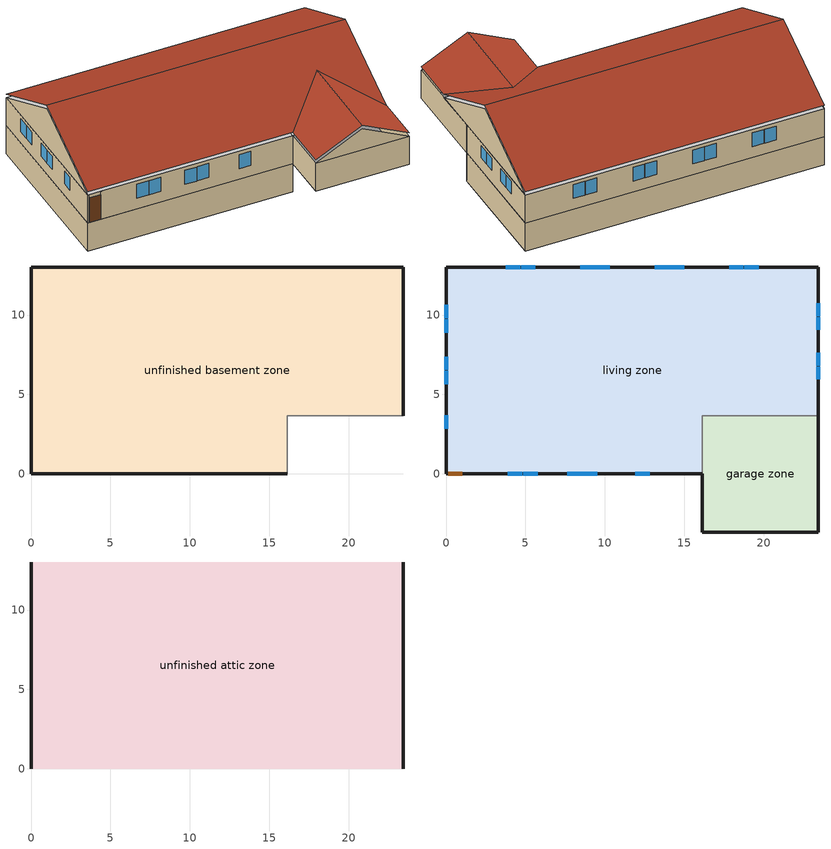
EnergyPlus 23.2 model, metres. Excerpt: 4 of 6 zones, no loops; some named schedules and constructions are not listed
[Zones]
unfinished basement zone
 floor foundation (FloorFndGrndUnfinB): 0,0 0,13.03 23.45,13.03 23.45,3.66 16.13,3.66 16.13,0 z-2.44
 wall foundation (WallFndGrndUnfinB): 23.45,3.66 23.45,13.03 0,13.03 0,0 16.13,0 z-2.44:0
 wall adiabatic (WallIntUnfinUninsUnfin): 16.13,0 16.13,3.66 23.45,3.66 z-2.44:0
garage zone
 floor foundation (FloorFndGrndUnfinSlab): 16.13,-3.66 16.13,3.66 23.45,3.66 23.45,-3.66 z0
 wall outside (WallExtUninsUnfin): 16.13,0 16.13,-3.66 23.45,-3.66 23.45,3.66 z0:2.44; 16.13,-3.66,2.44 23.45,-3.66,2.44 19.79,-3.66,4.27
 wall to living zone (WallIntFinInsUnfin Reversed): 23.45,3.66 16.13,3.66 16.13,0 z0:2.44
 roof outside (RoofUnfinUninsExt): 16.13,0,2.74 16.13,-3.66,2.74 19.79,-3.66,4.57 19.79,3.66,4.57; 23.45,0,2.74 19.79,3.66,4.57 19.79,-3.66,4.57 23.45,-3.66,2.74
living zone
 floor to unfinished basement zone (FloorUnfinBInsFin Reversed): 0,0 0,13.03 23.45,13.03 23.45,3.66 16.13,3.66 16.13,0 z0
 wall outside (WallExtInsFin): 23.45,3.66 23.45,13.03 0,13.03 0,0 0.13,0 1.05,0 16.13,0 z0:2.44
 window (WindowConstruction): 23.45,5.95 23.45,6.75 / 23.45,6.81 23.45,7.61 / 23.45,9.07 23.45,9.87 / 23.45,9.93 23.45,10.74 z1.06:2.13; 3.88,0 4.79,0 / 4.85,0 5.76,0 / 7.65,0 8.56,0 / 8.62,0 9.54,0 / 11.91,0 12.82,0 z0.92:2.13; 0,10.65 0,9.8 / 0,9.74 0,8.89 / 0,7.39 0,6.54 / 0,6.48 0,5.64 / 0,3.68 0,2.83 z1.01:2.13; 19.69,13.03 18.79,13.03 / 18.73,13.03 17.83,13.03 / 15,13.03 14.1,13.03 / 14.04,13.03 13.14,13.03 / 10.31,13.03 9.41,13.03 / 9.35,13.03 8.45,13.03 / 5.62,13.03 4.72,13.03 / 4.66,13.03 3.76,13.03 z0.94:2.13
 door (Door): 0.15,0 1.02,0 z0:2.13
unfinished attic zone
 floor to garage zone (FloorUnfinUninsUnfin): 23.45,3.66 23.45,0 16.13,0 16.13,3.66 z2.44
 floor to living zone (FloorFinInsUnfinAttic): 23.45,13.03 23.45,3.66 16.13,3.66 16.13,0 0,0 0,13.03 z2.44
 wall outside (WallExtUninsUnfin): 0,6.51,5.7 0,13.03,2.44 0,0,2.44; 23.45,6.51,5.7 23.45,0,2.44 23.45,13.03,2.44
 roof outside (RoofUnfinInsExt): 0,6.51,6 23.45,6.51,6 23.45,13.03,2.74 0,13.03,2.74; 0,6.51,6 0,0,2.74 16.13,0,2.74 19.79,3.66,4.57 23.45,0,2.74 23.45,6.51,6
[Schedule:Day:Interval]
res nv_1 temp schedule allday10; res nv_1 temp schedule allday11; res nv_1 temp schedule allday12: No, 24:00, 21.6667
res range electric|false schedule allday1; res range electric|false schedule allday12; res range electric|false schedule allday2: No, 02:00, 0.0466667, 04:00, 0.0266667, 05:00, 0.0466667, 06:00, 0.0733333, 07:00, 0.166667, 08:00, 0.28, 09:00, 0.306667, 10:00, 0.32, 11:00, 0.28, 12:00, 0.333333, 13:00, 0.38, 14:00, 0.306667, 15:00, 0.38, 16:00, 0.293333, 17:00, 0.613333, 18:00, 1, 19:00, 0.78, 20:00, 0.4, 21:00, 0.233333, 22:00, 0.166667, 23:00, 0.106667, 24:00, 0.0733333
res range electric|false schedule allday10; res range electric|false schedule allday11: No, 02:00, 0.0461562, 04:00, 0.026375, 05:00, 0.0461562, 06:00, 0.0725311, 07:00, 0.164844, 08:00, 0.276937, 09:00, 0.303312, 10:00, 0.3165, 11:00, 0.276937, 12:00, 0.329687, 13:00, 0.375843, 14:00, 0.303312, 15:00, 0.375843, 16:00, 0.290125, 17:00, 0.606624, 18:00, 0.989061, 19:00, 0.771468, 20:00, 0.395624, 21:00, 0.230781, 22:00, 0.164844, 23:00, 0.1055, 24:00, 0.0725311
res range electric|false schedule allday3; res range electric|false schedule allday5: No, 02:00, 0.0421574, 04:00, 0.0240899, 05:00, 0.0421574, 06:00, 0.0662473, 07:00, 0.150562, 08:00, 0.252944, 09:00, 0.277034, 10:00, 0.289079, 11:00, 0.252944, 12:00, 0.301124, 13:00, 0.343282, 14:00, 0.277034, 15:00, 0.343282, 16:00, 0.264989, 17:00, 0.554069, 18:00, 0.903373, 19:00, 0.704631, 20:00, 0.361349, 21:00, 0.210787, 22:00, 0.150562, 23:00, 0.0963598, 24:00, 0.0662473
res range electric|false schedule allday4: No, 02:00, 0.0419872, 04:00, 0.0239927, 05:00, 0.0419872, 06:00, 0.0659799, 07:00, 0.149954, 08:00, 0.251923, 09:00, 0.275916, 10:00, 0.287912, 11:00, 0.251923, 12:00, 0.299909, 13:00, 0.341896, 14:00, 0.275916, 15:00, 0.341896, 16:00, 0.26392, 17:00, 0.551832, 18:00, 0.899727, 19:00, 0.701787, 20:00, 0.359891, 21:00, 0.209936, 22:00, 0.149954, 23:00, 0.0959708, 24:00, 0.0659799
res range electric|false schedule allday6; res range electric|false schedule allday9: No, 02:00, 0.0378608, 04:00, 0.0216348, 05:00, 0.0378608, 06:00, 0.0594956, 07:00, 0.135217, 08:00, 0.227165, 09:00, 0.2488, 10:00, 0.259617, 11:00, 0.227165, 12:00, 0.270435, 13:00, 0.308295, 14:00, 0.2488, 15:00, 0.308295, 16:00, 0.237982, 17:00, 0.4976, 18:00, 0.811304, 19:00, 0.632817, 20:00, 0.324521, 21:00, 0.189304, 22:00, 0.135217, 23:00, 0.086539, 24:00, 0.0594956
res range electric|false schedule allday7; res range electric|false schedule allday8: No, 02:00, 0.0381161, 04:00, 0.0217806, 05:00, 0.0381161, 06:00, 0.0598967, 07:00, 0.136129, 08:00, 0.228696, 09:00, 0.250477, 10:00, 0.261367, 11:00, 0.228696, 12:00, 0.272258, 13:00, 0.310374, 14:00, 0.250477, 15:00, 0.310374, 16:00, 0.239587, 17:00, 0.500954, 18:00, 0.816773, 19:00, 0.637083, 20:00, 0.326709, 21:00, 0.19058, 22:00, 0.136129, 23:00, 0.0871225, 24:00, 0.0598967
res range electric|false schedule summer design; res refrig schedule summer design; Window shading schedule allday5; Window shading schedule allday6; Window shading schedule allday7; Window shading schedule allday8; Window shading schedule allday9: No, 24:00, 1
res range electric|false schedule winter design; res refrig schedule winter design; Schedule Day 16; Schedule Day 22; Schedule Day 38; Schedule Day 5; Window shading schedule allday1; Window shading schedule allday10; Window shading schedule allday11; Window shading schedule allday12; Window shading schedule allday2; Window shading schedule allday3; Window shading schedule allday4: No, 24:00, 0
res refrig schedule allday1; res refrig schedule allday12: No, 01:00, 0.610949, 02:00, 0.595675, 03:00, 0.580401, 04:00, 0.565128, 06:00, 0.549854, 07:00, 0.580401, 08:00, 0.610949, 10:00, 0.626223, 12:00, 0.610949, 15:00, 0.641496, 16:00, 0.626223, 17:00, 0.672044, 18:00, 0.733139, 19:00, 0.763686, 20:00, 0.733139, 21:00, 0.717865, 22:00, 0.702591, 23:00, 0.672044, 24:00, 0.626223
res refrig schedule allday10: No, 01:00, 0.679562, 02:00, 0.662573, 03:00, 0.645584, 04:00, 0.628595, 06:00, 0.611606, 07:00, 0.645584, 08:00, 0.679562, 10:00, 0.696551, 12:00, 0.679562, 15:00, 0.71354, 16:00, 0.696551, 17:00, 0.747518, 18:00, 0.815474, 19:00, 0.849453, 20:00, 0.815474, 21:00, 0.798485, 22:00, 0.781496, 23:00, 0.747518, 24:00, 0.696551
res refrig schedule allday11: No, 01:00, 0.675182, 02:00, 0.658303, 03:00, 0.641423, 04:00, 0.624544, 06:00, 0.607664, 07:00, 0.641423, 08:00, 0.675182, 10:00, 0.692062, 12:00, 0.675182, 15:00, 0.708942, 16:00, 0.692062, 17:00, 0.742701, 18:00, 0.810219, 19:00, 0.843978, 20:00, 0.810219, 21:00, 0.793339, 22:00, 0.77646, 23:00, 0.742701, 24:00, 0.692062
res refrig schedule allday2: No, 01:00, 0.609489, 02:00, 0.594252, 03:00, 0.579015, 04:00, 0.563777, 06:00, 0.54854, 07:00, 0.579015, 08:00, 0.609489, 10:00, 0.624726, 12:00, 0.609489, 15:00, 0.639964, 16:00, 0.624726, 17:00, 0.670438, 18:00, 0.731387, 19:00, 0.761861, 20:00, 0.731387, 21:00, 0.71615, 22:00, 0.700912, 23:00, 0.670438, 24:00, 0.624726
res refrig schedule allday3; res refrig schedule allday4; res refrig schedule allday5: No, 01:00, 0.791241, 02:00, 0.77146, 03:00, 0.751679, 04:00, 0.731898, 06:00, 0.712117, 07:00, 0.751679, 08:00, 0.791241, 10:00, 0.811022, 12:00, 0.791241, 15:00, 0.830803, 16:00, 0.811022, 17:00, 0.870365, 18:00, 0.949489, 19:00, 0.989051, 20:00, 0.949489, 21:00, 0.929708, 22:00, 0.909927, 23:00, 0.870365, 24:00, 0.811022
res refrig schedule allday6; res refrig schedule allday7; res refrig schedule allday8; res refrig schedule allday9: No, 01:00, 0.8, 02:00, 0.78, 03:00, 0.76, 04:00, 0.74, 06:00, 0.72, 07:00, 0.76, 08:00, 0.8, 10:00, 0.82, 12:00, 0.8, 15:00, 0.84, 16:00, 0.82, 17:00, 0.88, 18:00, 0.96, 19:00, 1, 20:00, 0.96, 21:00, 0.94, 22:00, 0.92, 23:00, 0.88, 24:00, 0.82
[Schedule:Week:Daily]
res mv_1 bath exhaust schedule Week Rule - Jan1-Jan6: Schedule Day 43, res mv_1 bath exhaust schedule allday1, res mv_1 bath exhaust schedule allday1, res mv_1 bath exhaust schedule allday1, res mv_1 bath exhaust schedule allday1, res mv_1 bath exhaust schedule allday1, res mv_1 bath exhaust schedule allday1, Schedule Day 43, res mv_1 bath exhaust schedule summer design, res mv_1 bath exhaust schedule winter design, Schedule Day 43, Schedule Day 43
res mv_1 bath exhaust schedule Week Rule - Jan7-Jan27: res mv_1 bath exhaust schedule allday1, res mv_1 bath exhaust schedule allday1, res mv_1 bath exhaust schedule allday1, res mv_1 bath exhaust schedule allday1, res mv_1 bath exhaust schedule allday1, res mv_1 bath exhaust schedule allday1, res mv_1 bath exhaust schedule allday1, Schedule Day 43, res mv_1 bath exhaust schedule summer design, res mv_1 bath exhaust schedule winter design, Schedule Day 43, Schedule Day 43
res mv_1 bath exhaust schedule Week Rule - Jan28-Feb3: res mv_1 bath exhaust schedule allday1, res mv_1 bath exhaust schedule allday1, res mv_1 bath exhaust schedule allday1, res mv_1 bath exhaust schedule allday1, res mv_1 bath exhaust schedule allday2, res mv_1 bath exhaust schedule allday2, res mv_1 bath exhaust schedule allday2, Schedule Day 43, res mv_1 bath exhaust schedule summer design, res mv_1 bath exhaust schedule winter design, Schedule Day 43, Schedule Day 43
res mv_1 bath exhaust schedule Week Rule - Feb4-Feb24: res mv_1 bath exhaust schedule allday2, res mv_1 bath exhaust schedule allday2, res mv_1 bath exhaust schedule allday2, res mv_1 bath exhaust schedule allday2, res mv_1 bath exhaust schedule allday2, res mv_1 bath exhaust schedule allday2, res mv_1 bath exhaust schedule allday2, Schedule Day 43, res mv_1 bath exhaust schedule summer design, res mv_1 bath exhaust schedule winter design, Schedule Day 43, Schedule Day 43
res mv_1 bath exhaust schedule Week Rule - Feb25-Mar3: res mv_1 bath exhaust schedule allday2, res mv_1 bath exhaust schedule allday2, res mv_1 bath exhaust schedule allday2, res mv_1 bath exhaust schedule allday2, res mv_1 bath exhaust schedule allday3, res mv_1 bath exhaust schedule allday3, res mv_1 bath exhaust schedule allday3, Schedule Day 43, res mv_1 bath exhaust schedule summer design, res mv_1 bath exhaust schedule winter design, Schedule Day 43, Schedule Day 43
res mv_1 bath exhaust schedule Week Rule - Mar4-Mar31: res mv_1 bath exhaust schedule allday3, res mv_1 bath exhaust schedule allday3, res mv_1 bath exhaust schedule allday3, res mv_1 bath exhaust schedule allday3, res mv_1 bath exhaust schedule allday3, res mv_1 bath exhaust schedule allday3, res mv_1 bath exhaust schedule allday3, Schedule Day 43, res mv_1 bath exhaust schedule summer design, res mv_1 bath exhaust schedule winter design, Schedule Day 43, Schedule Day 43
res mv_1 bath exhaust schedule Week Rule - Apr1-Apr28: res mv_1 bath exhaust schedule allday4, res mv_1 bath exhaust schedule allday4, res mv_1 bath exhaust schedule allday4, res mv_1 bath exhaust schedule allday4, res mv_1 bath exhaust schedule allday4, res mv_1 bath exhaust schedule allday4, res mv_1 bath exhaust schedule allday4, Schedule Day 43, res mv_1 bath exhaust schedule summer design, res mv_1 bath exhaust schedule winter design, Schedule Day 43, Schedule Day 43
res mv_1 bath exhaust schedule Week Rule - Apr29-May5: res mv_1 bath exhaust schedule allday4, res mv_1 bath exhaust schedule allday4, res mv_1 bath exhaust schedule allday5, res mv_1 bath exhaust schedule allday5, res mv_1 bath exhaust schedule allday5, res mv_1 bath exhaust schedule allday5, res mv_1 bath exhaust schedule allday5, Schedule Day 43, res mv_1 bath exhaust schedule summer design, res mv_1 bath exhaust schedule winter design, Schedule Day 43, Schedule Day 43
res mv_1 bath exhaust schedule Week Rule - May6-May26: res mv_1 bath exhaust schedule allday5, res mv_1 bath exhaust schedule allday5, res mv_1 bath exhaust schedule allday5, res mv_1 bath exhaust schedule allday5, res mv_1 bath exhaust schedule allday5, res mv_1 bath exhaust schedule allday5, res mv_1 bath exhaust schedule allday5, Schedule Day 43, res mv_1 bath exhaust schedule summer design, res mv_1 bath exhaust schedule winter design, Schedule Day 43, Schedule Day 43
res mv_1 bath exhaust schedule Week Rule - May27-Jun2: res mv_1 bath exhaust schedule allday5, res mv_1 bath exhaust schedule allday5, res mv_1 bath exhaust schedule allday5, res mv_1 bath exhaust schedule allday5, res mv_1 bath exhaust schedule allday5, res mv_1 bath exhaust schedule allday6, res mv_1 bath exhaust schedule allday6, Schedule Day 43, res mv_1 bath exhaust schedule summer design, res mv_1 bath exhaust schedule winter design, Schedule Day 43, Schedule Day 43
res mv_1 bath exhaust schedule Week Rule - Jun3-Jun30: res mv_1 bath exhaust schedule allday6, res mv_1 bath exhaust schedule allday6, res mv_1 bath exhaust schedule allday6, res mv_1 bath exhaust schedule allday6, res mv_1 bath exhaust schedule allday6, res mv_1 bath exhaust schedule allday6, res mv_1 bath exhaust schedule allday6, Schedule Day 43, res mv_1 bath exhaust schedule summer design, res mv_1 bath exhaust schedule winter design, Schedule Day 43, Schedule Day 43
res mv_1 bath exhaust schedule Week Rule - Jul1-Jul28: res mv_1 bath exhaust schedule allday7, res mv_1 bath exhaust schedule allday7, res mv_1 bath exhaust schedule allday7, res mv_1 bath exhaust schedule allday7, res mv_1 bath exhaust schedule allday7, res mv_1 bath exhaust schedule allday7, res mv_1 bath exhaust schedule allday7, Schedule Day 43, res mv_1 bath exhaust schedule summer design, res mv_1 bath exhaust schedule winter design, Schedule Day 43, Schedule Day 43
res mv_1 bath exhaust schedule Week Rule - Jul29-Aug4: res mv_1 bath exhaust schedule allday7, res mv_1 bath exhaust schedule allday7, res mv_1 bath exhaust schedule allday7, res mv_1 bath exhaust schedule allday8, res mv_1 bath exhaust schedule allday8, res mv_1 bath exhaust schedule allday8, res mv_1 bath exhaust schedule allday8, Schedule Day 43, res mv_1 bath exhaust schedule summer design, res mv_1 bath exhaust schedule winter design, Schedule Day 43, Schedule Day 43
res mv_1 bath exhaust schedule Week Rule - Aug5-Aug25: res mv_1 bath exhaust schedule allday8, res mv_1 bath exhaust schedule allday8, res mv_1 bath exhaust schedule allday8, res mv_1 bath exhaust schedule allday8, res mv_1 bath exhaust schedule allday8, res mv_1 bath exhaust schedule allday8, res mv_1 bath exhaust schedule allday8, Schedule Day 43, res mv_1 bath exhaust schedule summer design, res mv_1 bath exhaust schedule winter design, Schedule Day 43, Schedule Day 43
res mv_1 bath exhaust schedule Week Rule - Aug26-Sep1: res mv_1 bath exhaust schedule allday8, res mv_1 bath exhaust schedule allday8, res mv_1 bath exhaust schedule allday8, res mv_1 bath exhaust schedule allday8, res mv_1 bath exhaust schedule allday8, res mv_1 bath exhaust schedule allday8, res mv_1 bath exhaust schedule allday9, Schedule Day 43, res mv_1 bath exhaust schedule summer design, res mv_1 bath exhaust schedule winter design, Schedule Day 43, Schedule Day 43
res mv_1 bath exhaust schedule Week Rule - Sep2-Sep29: res mv_1 bath exhaust schedule allday9, res mv_1 bath exhaust schedule allday9, res mv_1 bath exhaust schedule allday9, res mv_1 bath exhaust schedule allday9, res mv_1 bath exhaust schedule allday9, res mv_1 bath exhaust schedule allday9, res mv_1 bath exhaust schedule allday9, Schedule Day 43, res mv_1 bath exhaust schedule summer design, res mv_1 bath exhaust schedule winter design, Schedule Day 43, Schedule Day 43
res mv_1 bath exhaust schedule Week Rule - Sep30-Oct6: res mv_1 bath exhaust schedule allday9, res mv_1 bath exhaust schedule allday10, res mv_1 bath exhaust schedule allday10, res mv_1 bath exhaust schedule allday10, res mv_1 bath exhaust schedule allday10, res mv_1 bath exhaust schedule allday10, res mv_1 bath exhaust schedule allday10, Schedule Day 43, res mv_1 bath exhaust schedule summer design, res mv_1 bath exhaust schedule winter design, Schedule Day 43, Schedule Day 43
res mv_1 bath exhaust schedule Week Rule - Oct7-Oct27: res mv_1 bath exhaust schedule allday10, res mv_1 bath exhaust schedule allday10, res mv_1 bath exhaust schedule allday10, res mv_1 bath exhaust schedule allday10, res mv_1 bath exhaust schedule allday10, res mv_1 bath exhaust schedule allday10, res mv_1 bath exhaust schedule allday10, Schedule Day 43, res mv_1 bath exhaust schedule summer design, res mv_1 bath exhaust schedule winter design, Schedule Day 43, Schedule Day 43
res mv_1 bath exhaust schedule Week Rule - Oct28-Nov3: res mv_1 bath exhaust schedule allday10, res mv_1 bath exhaust schedule allday10, res mv_1 bath exhaust schedule allday10, res mv_1 bath exhaust schedule allday10, res mv_1 bath exhaust schedule allday11, res mv_1 bath exhaust schedule allday11, res mv_1 bath exhaust schedule allday11, Schedule Day 43, res mv_1 bath exhaust schedule summer design, res mv_1 bath exhaust schedule winter design, Schedule Day 43, Schedule Day 43
res mv_1 bath exhaust schedule Week Rule - Nov4-Nov24: res mv_1 bath exhaust schedule allday11, res mv_1 bath exhaust schedule allday11, res mv_1 bath exhaust schedule allday11, res mv_1 bath exhaust schedule allday11, res mv_1 bath exhaust schedule allday11, res mv_1 bath exhaust schedule allday11, res mv_1 bath exhaust schedule allday11, Schedule Day 43, res mv_1 bath exhaust schedule summer design, res mv_1 bath exhaust schedule winter design, Schedule Day 43, Schedule Day 43
res mv_1 bath exhaust schedule Week Rule - Nov25-Dec1: res mv_1 bath exhaust schedule allday11, res mv_1 bath exhaust schedule allday11, res mv_1 bath exhaust schedule allday11, res mv_1 bath exhaust schedule allday11, res mv_1 bath exhaust schedule allday11, res mv_1 bath exhaust schedule allday11, res mv_1 bath exhaust schedule allday12, Schedule Day 43, res mv_1 bath exhaust schedule summer design, res mv_1 bath exhaust schedule winter design, Schedule Day 43, Schedule Day 43
res mv_1 bath exhaust schedule Week Rule - Dec2-Dec31: res mv_1 bath exhaust schedule allday12, res mv_1 bath exhaust schedule allday12, res mv_1 bath exhaust schedule allday12, res mv_1 bath exhaust schedule allday12, res mv_1 bath exhaust schedule allday12, res mv_1 bath exhaust schedule allday12, res mv_1 bath exhaust schedule allday12, Schedule Day 43, res mv_1 bath exhaust schedule summer design, res mv_1 bath exhaust schedule winter design, Schedule Day 43, Schedule Day 43
res mv_1 dryer exhaust schedule Week Rule - Jan1-Jan6: Schedule Day 44, res mv_1 dryer exhaust schedule allday1, res mv_1 dryer exhaust schedule allday2, res mv_1 dryer exhaust schedule allday3, res mv_1 dryer exhaust schedule allday4, res mv_1 dryer exhaust schedule allday5, res mv_1 dryer exhaust schedule allday6, Schedule Day 44, Schedule Day 44, Schedule Day 44, Schedule Day 44, Schedule Day 44
res mv_1 dryer exhaust schedule Week Rule - Jan7-Dec31: res mv_1 dryer exhaust schedule allday7, res mv_1 dryer exhaust schedule allday1, res mv_1 dryer exhaust schedule allday2, res mv_1 dryer exhaust schedule allday3, res mv_1 dryer exhaust schedule allday4, res mv_1 dryer exhaust schedule allday5, res mv_1 dryer exhaust schedule allday6, Schedule Day 44, Schedule Day 44, Schedule Day 44, Schedule Day 44, Schedule Day 44
res mv_1 range exhaust schedule Week Rule - Jan1-Jan6: Schedule Day 42, res mv_1 range exhaust schedule allday1, res mv_1 range exhaust schedule allday1, res mv_1 range exhaust schedule allday1, res mv_1 range exhaust schedule allday1, res mv_1 range exhaust schedule allday1, res mv_1 range exhaust schedule allday1, Schedule Day 42, res mv_1 range exhaust schedule summer design, res mv_1 range exhaust schedule winter design, Schedule Day 42, Schedule Day 42
res mv_1 range exhaust schedule Week Rule - Jan7-Jan27: res mv_1 range exhaust schedule allday1, res mv_1 range exhaust schedule allday1, res mv_1 range exhaust schedule allday1, res mv_1 range exhaust schedule allday1, res mv_1 range exhaust schedule allday1, res mv_1 range exhaust schedule allday1, res mv_1 range exhaust schedule allday1, Schedule Day 42, res mv_1 range exhaust schedule summer design, res mv_1 range exhaust schedule winter design, Schedule Day 42, Schedule Day 42
res mv_1 range exhaust schedule Week Rule - Jan28-Feb3: res mv_1 range exhaust schedule allday1, res mv_1 range exhaust schedule allday1, res mv_1 range exhaust schedule allday1, res mv_1 range exhaust schedule allday1, res mv_1 range exhaust schedule allday2, res mv_1 range exhaust schedule allday2, res mv_1 range exhaust schedule allday2, Schedule Day 42, res mv_1 range exhaust schedule summer design, res mv_1 range exhaust schedule winter design, Schedule Day 42, Schedule Day 42
res mv_1 range exhaust schedule Week Rule - Feb4-Feb24: res mv_1 range exhaust schedule allday2, res mv_1 range exhaust schedule allday2, res mv_1 range exhaust schedule allday2, res mv_1 range exhaust schedule allday2, res mv_1 range exhaust schedule allday2, res mv_1 range exhaust schedule allday2, res mv_1 range exhaust schedule allday2, Schedule Day 42, res mv_1 range exhaust schedule summer design, res mv_1 range exhaust schedule winter design, Schedule Day 42, Schedule Day 42
res mv_1 range exhaust schedule Week Rule - Feb25-Mar3: res mv_1 range exhaust schedule allday2, res mv_1 range exhaust schedule allday2, res mv_1 range exhaust schedule allday2, res mv_1 range exhaust schedule allday2, res mv_1 range exhaust schedule allday3, res mv_1 range exhaust schedule allday3, res mv_1 range exhaust schedule allday3, Schedule Day 42, res mv_1 range exhaust schedule summer design, res mv_1 range exhaust schedule winter design, Schedule Day 42, Schedule Day 42
res mv_1 range exhaust schedule Week Rule - Mar4-Mar31: res mv_1 range exhaust schedule allday3, res mv_1 range exhaust schedule allday3, res mv_1 range exhaust schedule allday3, res mv_1 range exhaust schedule allday3, res mv_1 range exhaust schedule allday3, res mv_1 range exhaust schedule allday3, res mv_1 range exhaust schedule allday3, Schedule Day 42, res mv_1 range exhaust schedule summer design, res mv_1 range exhaust schedule winter design, Schedule Day 42, Schedule Day 42
res mv_1 range exhaust schedule Week Rule - Apr1-Apr28: res mv_1 range exhaust schedule allday4, res mv_1 range exhaust schedule allday4, res mv_1 range exhaust schedule allday4, res mv_1 range exhaust schedule allday4, res mv_1 range exhaust schedule allday4, res mv_1 range exhaust schedule allday4, res mv_1 range exhaust schedule allday4, Schedule Day 42, res mv_1 range exhaust schedule summer design, res mv_1 range exhaust schedule winter design, Schedule Day 42, Schedule Day 42
res mv_1 range exhaust schedule Week Rule - Apr29-May5: res mv_1 range exhaust schedule allday4, res mv_1 range exhaust schedule allday4, res mv_1 range exhaust schedule allday5, res mv_1 range exhaust schedule allday5, res mv_1 range exhaust schedule allday5, res mv_1 range exhaust schedule allday5, res mv_1 range exhaust schedule allday5, Schedule Day 42, res mv_1 range exhaust schedule summer design, res mv_1 range exhaust schedule winter design, Schedule Day 42, Schedule Day 42
res mv_1 range exhaust schedule Week Rule - May6-May26: res mv_1 range exhaust schedule allday5, res mv_1 range exhaust schedule allday5, res mv_1 range exhaust schedule allday5, res mv_1 range exhaust schedule allday5, res mv_1 range exhaust schedule allday5, res mv_1 range exhaust schedule allday5, res mv_1 range exhaust schedule allday5, Schedule Day 42, res mv_1 range exhaust schedule summer design, res mv_1 range exhaust schedule winter design, Schedule Day 42, Schedule Day 42
res mv_1 range exhaust schedule Week Rule - May27-Jun2: res mv_1 range exhaust schedule allday5, res mv_1 range exhaust schedule allday5, res mv_1 range exhaust schedule allday5, res mv_1 range exhaust schedule allday5, res mv_1 range exhaust schedule allday5, res mv_1 range exhaust schedule allday6, res mv_1 range exhaust schedule allday6, Schedule Day 42, res mv_1 range exhaust schedule summer design, res mv_1 range exhaust schedule winter design, Schedule Day 42, Schedule Day 42
res mv_1 range exhaust schedule Week Rule - Jun3-Jun30: res mv_1 range exhaust schedule allday6, res mv_1 range exhaust schedule allday6, res mv_1 range exhaust schedule allday6, res mv_1 range exhaust schedule allday6, res mv_1 range exhaust schedule allday6, res mv_1 range exhaust schedule allday6, res mv_1 range exhaust schedule allday6, Schedule Day 42, res mv_1 range exhaust schedule summer design, res mv_1 range exhaust schedule winter design, Schedule Day 42, Schedule Day 42
res mv_1 range exhaust schedule Week Rule - Jul1-Jul28: res mv_1 range exhaust schedule allday7, res mv_1 range exhaust schedule allday7, res mv_1 range exhaust schedule allday7, res mv_1 range exhaust schedule allday7, res mv_1 range exhaust schedule allday7, res mv_1 range exhaust schedule allday7, res mv_1 range exhaust schedule allday7, Schedule Day 42, res mv_1 range exhaust schedule summer design, res mv_1 range exhaust schedule winter design, Schedule Day 42, Schedule Day 42
res mv_1 range exhaust schedule Week Rule - Jul29-Aug4: res mv_1 range exhaust schedule allday7, res mv_1 range exhaust schedule allday7, res mv_1 range exhaust schedule allday7, res mv_1 range exhaust schedule allday8, res mv_1 range exhaust schedule allday8, res mv_1 range exhaust schedule allday8, res mv_1 range exhaust schedule allday8, Schedule Day 42, res mv_1 range exhaust schedule summer design, res mv_1 range exhaust schedule winter design, Schedule Day 42, Schedule Day 42
res mv_1 range exhaust schedule Week Rule - Aug5-Aug25: res mv_1 range exhaust schedule allday8, res mv_1 range exhaust schedule allday8, res mv_1 range exhaust schedule allday8, res mv_1 range exhaust schedule allday8, res mv_1 range exhaust schedule allday8, res mv_1 range exhaust schedule allday8, res mv_1 range exhaust schedule allday8, Schedule Day 42, res mv_1 range exhaust schedule summer design, res mv_1 range exhaust schedule winter design, Schedule Day 42, Schedule Day 42
res mv_1 range exhaust schedule Week Rule - Aug26-Sep1: res mv_1 range exhaust schedule allday8, res mv_1 range exhaust schedule allday8, res mv_1 range exhaust schedule allday8, res mv_1 range exhaust schedule allday8, res mv_1 range exhaust schedule allday8, res mv_1 range exhaust schedule allday8, res mv_1 range exhaust schedule allday9, Schedule Day 42, res mv_1 range exhaust schedule summer design, res mv_1 range exhaust schedule winter design, Schedule Day 42, Schedule Day 42
res mv_1 range exhaust schedule Week Rule - Sep2-Sep29: res mv_1 range exhaust schedule allday9, res mv_1 range exhaust schedule allday9, res mv_1 range exhaust schedule allday9, res mv_1 range exhaust schedule allday9, res mv_1 range exhaust schedule allday9, res mv_1 range exhaust schedule allday9, res mv_1 range exhaust schedule allday9, Schedule Day 42, res mv_1 range exhaust schedule summer design, res mv_1 range exhaust schedule winter design, Schedule Day 42, Schedule Day 42
res mv_1 range exhaust schedule Week Rule - Sep30-Oct6: res mv_1 range exhaust schedule allday9, res mv_1 range exhaust schedule allday10, res mv_1 range exhaust schedule allday10, res mv_1 range exhaust schedule allday10, res mv_1 range exhaust schedule allday10, res mv_1 range exhaust schedule allday10, res mv_1 range exhaust schedule allday10, Schedule Day 42, res mv_1 range exhaust schedule summer design, res mv_1 range exhaust schedule winter design, Schedule Day 42, Schedule Day 42
res mv_1 range exhaust schedule Week Rule - Oct7-Oct27: res mv_1 range exhaust schedule allday10, res mv_1 range exhaust schedule allday10, res mv_1 range exhaust schedule allday10, res mv_1 range exhaust schedule allday10, res mv_1 range exhaust schedule allday10, res mv_1 range exhaust schedule allday10, res mv_1 range exhaust schedule allday10, Schedule Day 42, res mv_1 range exhaust schedule summer design, res mv_1 range exhaust schedule winter design, Schedule Day 42, Schedule Day 42
res mv_1 range exhaust schedule Week Rule - Oct28-Nov3: res mv_1 range exhaust schedule allday10, res mv_1 range exhaust schedule allday10, res mv_1 range exhaust schedule allday10, res mv_1 range exhaust schedule allday10, res mv_1 range exhaust schedule allday11, res mv_1 range exhaust schedule allday11, res mv_1 range exhaust schedule allday11, Schedule Day 42, res mv_1 range exhaust schedule summer design, res mv_1 range exhaust schedule winter design, Schedule Day 42, Schedule Day 42
res mv_1 range exhaust schedule Week Rule - Nov4-Nov24: res mv_1 range exhaust schedule allday11, res mv_1 range exhaust schedule allday11, res mv_1 range exhaust schedule allday11, res mv_1 range exhaust schedule allday11, res mv_1 range exhaust schedule allday11, res mv_1 range exhaust schedule allday11, res mv_1 range exhaust schedule allday11, Schedule Day 42, res mv_1 range exhaust schedule summer design, res mv_1 range exhaust schedule winter design, Schedule Day 42, Schedule Day 42
res nv_1 temp schedule Week Rule - Oct7-Oct27: res nv_1 temp schedule allday10, res nv_1 temp schedule allday10, res nv_1 temp schedule allday10, res nv_1 temp schedule allday10, res nv_1 temp schedule allday10, res nv_1 temp schedule allday10, res nv_1 temp schedule allday10, Schedule Day 38, Schedule Day 38, Schedule Day 38, Schedule Day 38, Schedule Day 38
res nv_1 temp schedule Week Rule - Oct28-Nov3: res nv_1 temp schedule allday10, res nv_1 temp schedule allday10, res nv_1 temp schedule allday10, res nv_1 temp schedule allday10, res nv_1 temp schedule allday11, res nv_1 temp schedule allday11, res nv_1 temp schedule allday11, Schedule Day 38, Schedule Day 38, Schedule Day 38, Schedule Day 38, Schedule Day 38
res nv_1 temp schedule Week Rule - Nov4-Nov24: res nv_1 temp schedule allday11, res nv_1 temp schedule allday11, res nv_1 temp schedule allday11, res nv_1 temp schedule allday11, res nv_1 temp schedule allday11, res nv_1 temp schedule allday11, res nv_1 temp schedule allday11, Schedule Day 38, Schedule Day 38, Schedule Day 38, Schedule Day 38, Schedule Day 38
res nv_1 temp schedule Week Rule - Nov25-Dec1: res nv_1 temp schedule allday11, res nv_1 temp schedule allday11, res nv_1 temp schedule allday11, res nv_1 temp schedule allday11, res nv_1 temp schedule allday11, res nv_1 temp schedule allday11, res nv_1 temp schedule allday12, Schedule Day 38, Schedule Day 38, Schedule Day 38, Schedule Day 38, Schedule Day 38
res nv_1 temp schedule Week Rule - Dec2-Dec31: res nv_1 temp schedule allday12, res nv_1 temp schedule allday12, res nv_1 temp schedule allday12, res nv_1 temp schedule allday12, res nv_1 temp schedule allday12, res nv_1 temp schedule allday12, res nv_1 temp schedule allday12, Schedule Day 38, Schedule Day 38, Schedule Day 38, Schedule Day 38, Schedule Day 38
res range electric|false schedule Week Rule - Jan1-Jan6: Schedule Day 22, res range electric|false schedule allday1, res range electric|false schedule allday1, res range electric|false schedule allday1, res range electric|false schedule allday1, res range electric|false schedule allday1, res range electric|false schedule allday1, Schedule Day 22, res range electric|false schedule summer design, res range electric|false schedule winter design, Schedule Day 22, Schedule Day 22
res range electric|false schedule Week Rule - Jan7-Jan27: res range electric|false schedule allday1, res range electric|false schedule allday1, res range electric|false schedule allday1, res range electric|false schedule allday1, res range electric|false schedule allday1, res range electric|false schedule allday1, res range electric|false schedule allday1, Schedule Day 22, res range electric|false schedule summer design, res range electric|false schedule winter design, Schedule Day 22, Schedule Day 22
res range electric|false schedule Week Rule - Jan28-Feb3: res range electric|false schedule allday1, res range electric|false schedule allday1, res range electric|false schedule allday1, res range electric|false schedule allday1, res range electric|false schedule allday2, res range electric|false schedule allday2, res range electric|false schedule allday2, Schedule Day 22, res range electric|false schedule summer design, res range electric|false schedule winter design, Schedule Day 22, Schedule Day 22
res range electric|false schedule Week Rule - Feb4-Feb24: res range electric|false schedule allday2, res range electric|false schedule allday2, res range electric|false schedule allday2, res range electric|false schedule allday2, res range electric|false schedule allday2, res range electric|false schedule allday2, res range electric|false schedule allday2, Schedule Day 22, res range electric|false schedule summer design, res range electric|false schedule winter design, Schedule Day 22, Schedule Day 22
res range electric|false schedule Week Rule - Feb25-Mar3: res range electric|false schedule allday2, res range electric|false schedule allday2, res range electric|false schedule allday2, res range electric|false schedule allday2, res range electric|false schedule allday3, res range electric|false schedule allday3, res range electric|false schedule allday3, Schedule Day 22, res range electric|false schedule summer design, res range electric|false schedule winter design, Schedule Day 22, Schedule Day 22
res range electric|false schedule Week Rule - Mar4-Mar31: res range electric|false schedule allday3, res range electric|false schedule allday3, res range electric|false schedule allday3, res range electric|false schedule allday3, res range electric|false schedule allday3, res range electric|false schedule allday3, res range electric|false schedule allday3, Schedule Day 22, res range electric|false schedule summer design, res range electric|false schedule winter design, Schedule Day 22, Schedule Day 22
res range electric|false schedule Week Rule - Apr1-Apr28: res range electric|false schedule allday4, res range electric|false schedule allday4, res range electric|false schedule allday4, res range electric|false schedule allday4, res range electric|false schedule allday4, res range electric|false schedule allday4, res range electric|false schedule allday4, Schedule Day 22, res range electric|false schedule summer design, res range electric|false schedule winter design, Schedule Day 22, Schedule Day 22
res range electric|false schedule Week Rule - Apr29-May5: res range electric|false schedule allday4, res range electric|false schedule allday4, res range electric|false schedule allday5, res range electric|false schedule allday5, res range electric|false schedule allday5, res range electric|false schedule allday5, res range electric|false schedule allday5, Schedule Day 22, res range electric|false schedule summer design, res range electric|false schedule winter design, Schedule Day 22, Schedule Day 22
res range electric|false schedule Week Rule - May6-May26: res range electric|false schedule allday5, res range electric|false schedule allday5, res range electric|false schedule allday5, res range electric|false schedule allday5, res range electric|false schedule allday5, res range electric|false schedule allday5, res range electric|false schedule allday5, Schedule Day 22, res range electric|false schedule summer design, res range electric|false schedule winter design, Schedule Day 22, Schedule Day 22
res range electric|false schedule Week Rule - May27-Jun2: res range electric|false schedule allday5, res range electric|false schedule allday5, res range electric|false schedule allday5, res range electric|false schedule allday5, res range electric|false schedule allday5, res range electric|false schedule allday6, res range electric|false schedule allday6, Schedule Day 22, res range electric|false schedule summer design, res range electric|false schedule winter design, Schedule Day 22, Schedule Day 22
res range electric|false schedule Week Rule - Jun3-Jun30: res range electric|false schedule allday6, res range electric|false schedule allday6, res range electric|false schedule allday6, res range electric|false schedule allday6, res range electric|false schedule allday6, res range electric|false schedule allday6, res range electric|false schedule allday6, Schedule Day 22, res range electric|false schedule summer design, res range electric|false schedule winter design, Schedule Day 22, Schedule Day 22
res range electric|false schedule Week Rule - Jul1-Jul28: res range electric|false schedule allday7, res range electric|false schedule allday7, res range electric|false schedule allday7, res range electric|false schedule allday7, res range electric|false schedule allday7, res range electric|false schedule allday7, res range electric|false schedule allday7, Schedule Day 22, res range electric|false schedule summer design, res range electric|false schedule winter design, Schedule Day 22, Schedule Day 22
res range electric|false schedule Week Rule - Jul29-Aug4: res range electric|false schedule allday7, res range electric|false schedule allday7, res range electric|false schedule allday7, res range electric|false schedule allday8, res range electric|false schedule allday8, res range electric|false schedule allday8, res range electric|false schedule allday8, Schedule Day 22, res range electric|false schedule summer design, res range electric|false schedule winter design, Schedule Day 22, Schedule Day 22
res range electric|false schedule Week Rule - Aug5-Aug25: res range electric|false schedule allday8, res range electric|false schedule allday8, res range electric|false schedule allday8, res range electric|false schedule allday8, res range electric|false schedule allday8, res range electric|false schedule allday8, res range electric|false schedule allday8, Schedule Day 22, res range electric|false schedule summer design, res range electric|false schedule winter design, Schedule Day 22, Schedule Day 22
res range electric|false schedule Week Rule - Aug26-Sep1: res range electric|false schedule allday8, res range electric|false schedule allday8, res range electric|false schedule allday8, res range electric|false schedule allday8, res range electric|false schedule allday8, res range electric|false schedule allday8, res range electric|false schedule allday9, Schedule Day 22, res range electric|false schedule summer design, res range electric|false schedule winter design, Schedule Day 22, Schedule Day 22
res range electric|false schedule Week Rule - Sep2-Sep29: res range electric|false schedule allday9, res range electric|false schedule allday9, res range electric|false schedule allday9, res range electric|false schedule allday9, res range electric|false schedule allday9, res range electric|false schedule allday9, res range electric|false schedule allday9, Schedule Day 22, res range electric|false schedule summer design, res range electric|false schedule winter design, Schedule Day 22, Schedule Day 22
res range electric|false schedule Week Rule - Sep30-Oct6: res range electric|false schedule allday9, res range electric|false schedule allday10, res range electric|false schedule allday10, res range electric|false schedule allday10, res range electric|false schedule allday10, res range electric|false schedule allday10, res range electric|false schedule allday10, Schedule Day 22, res range electric|false schedule summer design, res range electric|false schedule winter design, Schedule Day 22, Schedule Day 22
res range electric|false schedule Week Rule - Oct7-Oct27: res range electric|false schedule allday10, res range electric|false schedule allday10, res range electric|false schedule allday10, res range electric|false schedule allday10, res range electric|false schedule allday10, res range electric|false schedule allday10, res range electric|false schedule allday10, Schedule Day 22, res range electric|false schedule summer design, res range electric|false schedule winter design, Schedule Day 22, Schedule Day 22
res range electric|false schedule Week Rule - Oct28-Nov3: res range electric|false schedule allday10, res range electric|false schedule allday10, res range electric|false schedule allday10, res range electric|false schedule allday10, res range electric|false schedule allday11, res range electric|false schedule allday11, res range electric|false schedule allday11, Schedule Day 22, res range electric|false schedule summer design, res range electric|false schedule winter design, Schedule Day 22, Schedule Day 22
res range electric|false schedule Week Rule - Nov4-Nov24: res range electric|false schedule allday11, res range electric|false schedule allday11, res range electric|false schedule allday11, res range electric|false schedule allday11, res range electric|false schedule allday11, res range electric|false schedule allday11, res range electric|false schedule allday11, Schedule Day 22, res range electric|false schedule summer design, res range electric|false schedule winter design, Schedule Day 22, Schedule Day 22
res range electric|false schedule Week Rule - Nov25-Dec1: res range electric|false schedule allday11, res range electric|false schedule allday11, res range electric|false schedule allday11, res range electric|false schedule allday11, res range electric|false schedule allday11, res range electric|false schedule allday11, res range electric|false schedule allday12, Schedule Day 22, res range electric|false schedule summer design, res range electric|false schedule winter design, Schedule Day 22, Schedule Day 22
res range electric|false schedule Week Rule - Dec2-Dec31: res range electric|false schedule allday12, res range electric|false schedule allday12, res range electric|false schedule allday12, res range electric|false schedule allday12, res range electric|false schedule allday12, res range electric|false schedule allday12, res range electric|false schedule allday12, Schedule Day 22, res range electric|false schedule summer design, res range electric|false schedule winter design, Schedule Day 22, Schedule Day 22
res refrig schedule Week Rule - Jan1-Jan6: Schedule Day 16, res refrig schedule allday1, res refrig schedule allday1, res refrig schedule allday1, res refrig schedule allday1, res refrig schedule allday1, res refrig schedule allday1, Schedule Day 16, res refrig schedule summer design, res refrig schedule winter design, Schedule Day 16, Schedule Day 16
res refrig schedule Week Rule - Jan7-Jan27: res refrig schedule allday1, res refrig schedule allday1, res refrig schedule allday1, res refrig schedule allday1, res refrig schedule allday1, res refrig schedule allday1, res refrig schedule allday1, Schedule Day 16, res refrig schedule summer design, res refrig schedule winter design, Schedule Day 16, Schedule Day 16
res refrig schedule Week Rule - Jan28-Feb3: res refrig schedule allday1, res refrig schedule allday1, res refrig schedule allday1, res refrig schedule allday1, res refrig schedule allday2, res refrig schedule allday2, res refrig schedule allday2, Schedule Day 16, res refrig schedule summer design, res refrig schedule winter design, Schedule Day 16, Schedule Day 16
res refrig schedule Week Rule - Feb4-Feb24: res refrig schedule allday2, res refrig schedule allday2, res refrig schedule allday2, res refrig schedule allday2, res refrig schedule allday2, res refrig schedule allday2, res refrig schedule allday2, Schedule Day 16, res refrig schedule summer design, res refrig schedule winter design, Schedule Day 16, Schedule Day 16
res refrig schedule Week Rule - Feb25-Mar3: res refrig schedule allday2, res refrig schedule allday2, res refrig schedule allday2, res refrig schedule allday2, res refrig schedule allday3, res refrig schedule allday3, res refrig schedule allday3, Schedule Day 16, res refrig schedule summer design, res refrig schedule winter design, Schedule Day 16, Schedule Day 16
res refrig schedule Week Rule - Mar4-Mar31: res refrig schedule allday3, res refrig schedule allday3, res refrig schedule allday3, res refrig schedule allday3, res refrig schedule allday3, res refrig schedule allday3, res refrig schedule allday3, Schedule Day 16, res refrig schedule summer design, res refrig schedule winter design, Schedule Day 16, Schedule Day 16
res refrig schedule Week Rule - Apr1-Apr28: res refrig schedule allday4, res refrig schedule allday4, res refrig schedule allday4, res refrig schedule allday4, res refrig schedule allday4, res refrig schedule allday4, res refrig schedule allday4, Schedule Day 16, res refrig schedule summer design, res refrig schedule winter design, Schedule Day 16, Schedule Day 16
res refrig schedule Week Rule - Apr29-May5: res refrig schedule allday4, res refrig schedule allday4, res refrig schedule allday5, res refrig schedule allday5, res refrig schedule allday5, res refrig schedule allday5, res refrig schedule allday5, Schedule Day 16, res refrig schedule summer design, res refrig schedule winter design, Schedule Day 16, Schedule Day 16
res refrig schedule Week Rule - May6-May26: res refrig schedule allday5, res refrig schedule allday5, res refrig schedule allday5, res refrig schedule allday5, res refrig schedule allday5, res refrig schedule allday5, res refrig schedule allday5, Schedule Day 16, res refrig schedule summer design, res refrig schedule winter design, Schedule Day 16, Schedule Day 16
res refrig schedule Week Rule - May27-Jun2: res refrig schedule allday5, res refrig schedule allday5, res refrig schedule allday5, res refrig schedule allday5, res refrig schedule allday5, res refrig schedule allday6, res refrig schedule allday6, Schedule Day 16, res refrig schedule summer design, res refrig schedule winter design, Schedule Day 16, Schedule Day 16
res refrig schedule Week Rule - Jun3-Jun30: res refrig schedule allday6, res refrig schedule allday6, res refrig schedule allday6, res refrig schedule allday6, res refrig schedule allday6, res refrig schedule allday6, res refrig schedule allday6, Schedule Day 16, res refrig schedule summer design, res refrig schedule winter design, Schedule Day 16, Schedule Day 16
res refrig schedule Week Rule - Jul1-Jul28: res refrig schedule allday7, res refrig schedule allday7, res refrig schedule allday7, res refrig schedule allday7, res refrig schedule allday7, res refrig schedule allday7, res refrig schedule allday7, Schedule Day 16, res refrig schedule summer design, res refrig schedule winter design, Schedule Day 16, Schedule Day 16
res refrig schedule Week Rule - Jul29-Aug4: res refrig schedule allday7, res refrig schedule allday7, res refrig schedule allday7, res refrig schedule allday8, res refrig schedule allday8, res refrig schedule allday8, res refrig schedule allday8, Schedule Day 16, res refrig schedule summer design, res refrig schedule winter design, Schedule Day 16, Schedule Day 16
res refrig schedule Week Rule - Aug5-Aug25: res refrig schedule allday8, res refrig schedule allday8, res refrig schedule allday8, res refrig schedule allday8, res refrig schedule allday8, res refrig schedule allday8, res refrig schedule allday8, Schedule Day 16, res refrig schedule summer design, res refrig schedule winter design, Schedule Day 16, Schedule Day 16
res refrig schedule Week Rule - Aug26-Sep1: res refrig schedule allday8, res refrig schedule allday8, res refrig schedule allday8, res refrig schedule allday8, res refrig schedule allday8, res refrig schedule allday8, res refrig schedule allday9, Schedule Day 16, res refrig schedule summer design, res refrig schedule winter design, Schedule Day 16, Schedule Day 16
res refrig schedule Week Rule - Sep2-Sep29: res refrig schedule allday9, res refrig schedule allday9, res refrig schedule allday9, res refrig schedule allday9, res refrig schedule allday9, res refrig schedule allday9, res refrig schedule allday9, Schedule Day 16, res refrig schedule summer design, res refrig schedule winter design, Schedule Day 16, Schedule Day 16
res refrig schedule Week Rule - Sep30-Oct6: res refrig schedule allday9, res refrig schedule allday10, res refrig schedule allday10, res refrig schedule allday10, res refrig schedule allday10, res refrig schedule allday10, res refrig schedule allday10, Schedule Day 16, res refrig schedule summer design, res refrig schedule winter design, Schedule Day 16, Schedule Day 16
res refrig schedule Week Rule - Oct7-Oct27: res refrig schedule allday10, res refrig schedule allday10, res refrig schedule allday10, res refrig schedule allday10, res refrig schedule allday10, res refrig schedule allday10, res refrig schedule allday10, Schedule Day 16, res refrig schedule summer design, res refrig schedule winter design, Schedule Day 16, Schedule Day 16
res refrig schedule Week Rule - Oct28-Nov3: res refrig schedule allday10, res refrig schedule allday10, res refrig schedule allday10, res refrig schedule allday10, res refrig schedule allday11, res refrig schedule allday11, res refrig schedule allday11, Schedule Day 16, res refrig schedule summer design, res refrig schedule winter design, Schedule Day 16, Schedule Day 16
res refrig schedule Week Rule - Nov4-Nov24: res refrig schedule allday11, res refrig schedule allday11, res refrig schedule allday11, res refrig schedule allday11, res refrig schedule allday11, res refrig schedule allday11, res refrig schedule allday11, Schedule Day 16, res refrig schedule summer design, res refrig schedule winter design, Schedule Day 16, Schedule Day 16
res refrig schedule Week Rule - Nov25-Dec1: res refrig schedule allday11, res refrig schedule allday11, res refrig schedule allday11, res refrig schedule allday11, res refrig schedule allday11, res refrig schedule allday11, res refrig schedule allday12, Schedule Day 16, res refrig schedule summer design, res refrig schedule winter design, Schedule Day 16, Schedule Day 16
res refrig schedule Week Rule - Dec2-Dec31: res refrig schedule allday12, res refrig schedule allday12, res refrig schedule allday12, res refrig schedule allday12, res refrig schedule allday12, res refrig schedule allday12, res refrig schedule allday12, Schedule Day 16, res refrig schedule summer design, res refrig schedule winter design, Schedule Day 16, Schedule Day 16
Window shading schedule Week Rule - Jan1-Jan6: Schedule Day 5, Window shading schedule allday1, Window shading schedule allday1, Window shading schedule allday1, Window shading schedule allday1, Window shading schedule allday1, Window shading schedule allday1, Schedule Day 5, Schedule Day 5, Schedule Day 5, Schedule Day 5, Schedule Day 5
Window shading schedule Week Rule - Jan7-Jan27: Window shading schedule allday1, Window shading schedule allday1, Window shading schedule allday1, Window shading schedule allday1, Window shading schedule allday1, Window shading schedule allday1, Window shading schedule allday1, Schedule Day 5, Schedule Day 5, Schedule Day 5, Schedule Day 5, Schedule Day 5
Window shading schedule Week Rule - Jan28-Feb3: Window shading schedule allday1, Window shading schedule allday1, Window shading schedule allday1, Window shading schedule allday1, Window shading schedule allday2, Window shading schedule allday2, Window shading schedule allday2, Schedule Day 5, Schedule Day 5, Schedule Day 5, Schedule Day 5, Schedule Day 5
Window shading schedule Week Rule - Feb4-Feb24: Window shading schedule allday2, Window shading schedule allday2, Window shading schedule allday2, Window shading schedule allday2, Window shading schedule allday2, Window shading schedule allday2, Window shading schedule allday2, Schedule Day 5, Schedule Day 5, Schedule Day 5, Schedule Day 5, Schedule Day 5
Window shading schedule Week Rule - Feb25-Mar3: Window shading schedule allday2, Window shading schedule allday2, Window shading schedule allday2, Window shading schedule allday2, Window shading schedule allday3, Window shading schedule allday3, Window shading schedule allday3, Schedule Day 5, Schedule Day 5, Schedule Day 5, Schedule Day 5, Schedule Day 5
Window shading schedule Week Rule - Mar4-Mar31: Window shading schedule allday3, Window shading schedule allday3, Window shading schedule allday3, Window shading schedule allday3, Window shading schedule allday3, Window shading schedule allday3, Window shading schedule allday3, Schedule Day 5, Schedule Day 5, Schedule Day 5, Schedule Day 5, Schedule Day 5
Window shading schedule Week Rule - Apr1-Apr28: Window shading schedule allday4, Window shading schedule allday4, Window shading schedule allday4, Window shading schedule allday4, Window shading schedule allday4, Window shading schedule allday4, Window shading schedule allday4, Schedule Day 5, Schedule Day 5, Schedule Day 5, Schedule Day 5, Schedule Day 5
Window shading schedule Week Rule - Apr29-May5: Window shading schedule allday4, Window shading schedule allday4, Window shading schedule allday5, Window shading schedule allday5, Window shading schedule allday5, Window shading schedule allday5, Window shading schedule allday5, Schedule Day 5, Schedule Day 5, Schedule Day 5, Schedule Day 5, Schedule Day 5
Window shading schedule Week Rule - May6-May26: Window shading schedule allday5, Window shading schedule allday5, Window shading schedule allday5, Window shading schedule allday5, Window shading schedule allday5, Window shading schedule allday5, Window shading schedule allday5, Schedule Day 5, Schedule Day 5, Schedule Day 5, Schedule Day 5, Schedule Day 5
Window shading schedule Week Rule - May27-Jun2: Window shading schedule allday5, Window shading schedule allday5, Window shading schedule allday5, Window shading schedule allday5, Window shading schedule allday5, Window shading schedule allday6, Window shading schedule allday6, Schedule Day 5, Schedule Day 5, Schedule Day 5, Schedule Day 5, Schedule Day 5
Window shading schedule Week Rule - Jun3-Jun30: Window shading schedule allday6, Window shading schedule allday6, Window shading schedule allday6, Window shading schedule allday6, Window shading schedule allday6, Window shading schedule allday6, Window shading schedule allday6, Schedule Day 5, Schedule Day 5, Schedule Day 5, Schedule Day 5, Schedule Day 5
Window shading schedule Week Rule - Jul1-Jul28: Window shading schedule allday7, Window shading schedule allday7, Window shading schedule allday7, Window shading schedule allday7, Window shading schedule allday7, Window shading schedule allday7, Window shading schedule allday7, Schedule Day 5, Schedule Day 5, Schedule Day 5, Schedule Day 5, Schedule Day 5
Window shading schedule Week Rule - Jul29-Aug4: Window shading schedule allday7, Window shading schedule allday7, Window shading schedule allday7, Window shading schedule allday8, Window shading schedule allday8, Window shading schedule allday8, Window shading schedule allday8, Schedule Day 5, Schedule Day 5, Schedule Day 5, Schedule Day 5, Schedule Day 5
Window shading schedule Week Rule - Aug5-Aug25: Window shading schedule allday8, Window shading schedule allday8, Window shading schedule allday8, Window shading schedule allday8, Window shading schedule allday8, Window shading schedule allday8, Window shading schedule allday8, Schedule Day 5, Schedule Day 5, Schedule Day 5, Schedule Day 5, Schedule Day 5
Window shading schedule Week Rule - Aug26-Sep1: Window shading schedule allday8, Window shading schedule allday8, Window shading schedule allday8, Window shading schedule allday8, Window shading schedule allday8, Window shading schedule allday8, Window shading schedule allday9, Schedule Day 5, Schedule Day 5, Schedule Day 5, Schedule Day 5, Schedule Day 5
Window shading schedule Week Rule - Sep2-Sep29: Window shading schedule allday9, Window shading schedule allday9, Window shading schedule allday9, Window shading schedule allday9, Window shading schedule allday9, Window shading schedule allday9, Window shading schedule allday9, Schedule Day 5, Schedule Day 5, Schedule Day 5, Schedule Day 5, Schedule Day 5
Window shading schedule Week Rule - Sep30-Oct6: Window shading schedule allday9, Window shading schedule allday10, Window shading schedule allday10, Window shading schedule allday10, Window shading schedule allday10, Window shading schedule allday10, Window shading schedule allday10, Schedule Day 5, Schedule Day 5, Schedule Day 5, Schedule Day 5, Schedule Day 5
Window shading schedule Week Rule - Oct7-Oct27: Window shading schedule allday10, Window shading schedule allday10, Window shading schedule allday10, Window shading schedule allday10, Window shading schedule allday10, Window shading schedule allday10, Window shading schedule allday10, Schedule Day 5, Schedule Day 5, Schedule Day 5, Schedule Day 5, Schedule Day 5
Window shading schedule Week Rule - Oct28-Nov3: Window shading schedule allday10, Window shading schedule allday10, Window shading schedule allday10, Window shading schedule allday10, Window shading schedule allday11, Window shading schedule allday11, Window shading schedule allday11, Schedule Day 5, Schedule Day 5, Schedule Day 5, Schedule Day 5, Schedule Day 5
Window shading schedule Week Rule - Nov4-Nov24: Window shading schedule allday11, Window shading schedule allday11, Window shading schedule allday11, Window shading schedule allday11, Window shading schedule allday11, Window shading schedule allday11, Window shading schedule allday11, Schedule Day 5, Schedule Day 5, Schedule Day 5, Schedule Day 5, Schedule Day 5
Window shading schedule Week Rule - Nov25-Dec1: Window shading schedule allday11, Window shading schedule allday11, Window shading schedule allday11, Window shading schedule allday11, Window shading schedule allday11, Window shading schedule allday11, Window shading schedule allday12, Schedule Day 5, Schedule Day 5, Schedule Day 5, Schedule Day 5, Schedule Day 5
Window shading schedule Week Rule - Dec2-Dec31: Window shading schedule allday12, Window shading schedule allday12, Window shading schedule allday12, Window shading schedule allday12, Window shading schedule allday12, Window shading schedule allday12, Window shading schedule allday12, Schedule Day 5, Schedule Day 5, Schedule Day 5, Schedule Day 5, Schedule Day 5
[Schedule:Year]
res mv_1 bath exhaust schedule: res mv_1 bath exhaust schedule Week Rule - Jan1-Jan6, 1, 1, 1, 6, res mv_1 bath exhaust schedule Week Rule - Jan7-Jan27, 1, 7, 1, 27, res mv_1 bath exhaust schedule Week Rule - Jan28-Feb3, 1, 28, 2, 3, res mv_1 bath exhaust schedule Week Rule - Feb4-Feb24, 2, 4, 2, 24, res mv_1 bath exhaust schedule Week Rule - Feb25-Mar3, 2, 25, 3, 3, res mv_1 bath exhaust schedule Week Rule - Mar4-Mar31, 3, 4, 3, 31, res mv_1 bath exhaust schedule Week Rule - Apr1-Apr28, 4, 1, 4, 28, res mv_1 bath exhaust schedule Week Rule - Apr29-May5, 4, 29, 5, 5, res mv_1 bath exhaust schedule Week Rule - May6-May26, 5, 6, 5, 26, res mv_1 bath exhaust schedule Week Rule - May27-Jun2, 5, 27, 6, 2, res mv_1 bath exhaust schedule Week Rule - Jun3-Jun30, 6, 3, 6, 30, res mv_1 bath exhaust schedule Week Rule - Jul1-Jul28, 7, 1, 7, 28, res mv_1 bath exhaust schedule Week Rule - Jul29-Aug4, 7, 29, 8, 4, res mv_1 bath exhaust schedule Week Rule - Aug5-Aug25, 8, 5, 8, 25, res mv_1 bath exhaust schedule Week Rule - Aug26-Sep1, 8, 26, 9, 1, res mv_1 bath exhaust schedule Week Rule - Sep2-Sep29, 9, 2, 9, 29, res mv_1 bath exhaust schedule Week Rule - Sep30-Oct6, 9, 30, 10, 6, res mv_1 bath exhaust schedule Week Rule - Oct7-Oct27, 10, 7, 10, 27, res mv_1 bath exhaust schedule Week Rule - Oct28-Nov3, 10, 28, 11, 3, res mv_1 bath exhaust schedule Week Rule - Nov4-Nov24, 11, 4, 11, 24, res mv_1 bath exhaust schedule Week Rule - Nov25-Dec1, 11, 25, 12, 1, res mv_1 bath exhaust schedule Week Rule - Dec2-Dec31, 12, 2, 12, 31
res mv_1 dryer exhaust schedule: res mv_1 dryer exhaust schedule Week Rule - Jan1-Jan6, 1, 1, 1, 6, res mv_1 dryer exhaust schedule Week Rule - Jan7-Dec31, 1, 7, 12, 31
res mv_1 range exhaust schedule: res mv_1 range exhaust schedule Week Rule - Jan1-Jan6, 1, 1, 1, 6, res mv_1 range exhaust schedule Week Rule - Jan7-Jan27, 1, 7, 1, 27, res mv_1 range exhaust schedule Week Rule - Jan28-Feb3, 1, 28, 2, 3, res mv_1 range exhaust schedule Week Rule - Feb4-Feb24, 2, 4, 2, 24, res mv_1 range exhaust schedule Week Rule - Feb25-Mar3, 2, 25, 3, 3, res mv_1 range exhaust schedule Week Rule - Mar4-Mar31, 3, 4, 3, 31, res mv_1 range exhaust schedule Week Rule - Apr1-Apr28, 4, 1, 4, 28, res mv_1 range exhaust schedule Week Rule - Apr29-May5, 4, 29, 5, 5, res mv_1 range exhaust schedule Week Rule - May6-May26, 5, 6, 5, 26, res mv_1 range exhaust schedule Week Rule - May27-Jun2, 5, 27, 6, 2, res mv_1 range exhaust schedule Week Rule - Jun3-Jun30, 6, 3, 6, 30, res mv_1 range exhaust schedule Week Rule - Jul1-Jul28, 7, 1, 7, 28, res mv_1 range exhaust schedule Week Rule - Jul29-Aug4, 7, 29, 8, 4, res mv_1 range exhaust schedule Week Rule - Aug5-Aug25, 8, 5, 8, 25, res mv_1 range exhaust schedule Week Rule - Aug26-Sep1, 8, 26, 9, 1, res mv_1 range exhaust schedule Week Rule - Sep2-Sep29, 9, 2, 9, 29, res mv_1 range exhaust schedule Week Rule - Sep30-Oct6, 9, 30, 10, 6, res mv_1 range exhaust schedule Week Rule - Oct7-Oct27, 10, 7, 10, 27, res mv_1 range exhaust schedule Week Rule - Oct28-Nov3, 10, 28, 11, 3, res mv_1 range exhaust schedule Week Rule - Nov4-Nov24, 11, 4, 11, 24, res mv_1 range exhaust schedule Week Rule - Nov25-Dec1, 11, 25, 12, 1, res mv_1 range exhaust schedule Week Rule - Dec2-Dec31, 12, 2, 12, 31
res nv_1 avail schedule: res nv_1 avail schedule Week Rule - Jan1-Jan27, 1, 1, 1, 27, res nv_1 avail schedule Week Rule - Jan28-Feb3, 1, 28, 2, 3, res nv_1 avail schedule Week Rule - Feb4-Feb24, 2, 4, 2, 24, res nv_1 avail schedule Week Rule - Feb25-Mar3, 2, 25, 3, 3, res nv_1 avail schedule Week Rule - Mar4-Mar31, 3, 4, 3, 31, res nv_1 avail schedule Week Rule - Apr1-Apr28, 4, 1, 4, 28, res nv_1 avail schedule Week Rule - Apr29-May5, 4, 29, 5, 5, res nv_1 avail schedule Week Rule - May6-May26, 5, 6, 5, 26, res nv_1 avail schedule Week Rule - May27-Jun2, 5, 27, 6, 2, res nv_1 avail schedule Week Rule - Jun3-Jun30, 6, 3, 6, 30, res nv_1 avail schedule Week Rule - Jul1-Jul28, 7, 1, 7, 28, res nv_1 avail schedule Week Rule - Jul29-Aug4, 7, 29, 8, 4, res nv_1 avail schedule Week Rule - Aug5-Sep1, 8, 5, 9, 1, res nv_1 avail schedule Week Rule - Sep2-Sep29, 9, 2, 9, 29, res nv_1 avail schedule Week Rule - Sep30-Oct27, 9, 30, 10, 27, res nv_1 avail schedule Week Rule - Oct28-Nov3, 10, 28, 11, 3, res nv_1 avail schedule Week Rule - Nov4-Dec1, 11, 4, 12, 1, res nv_1 avail schedule Week Rule - Dec2-Dec31, 12, 2, 12, 31
res nv_1 temp schedule: res nv_1 temp schedule Week Rule - Jan1-Jan6, 1, 1, 1, 6, res nv_1 temp schedule Week Rule - Jan7-Jan27, 1, 7, 1, 27, res nv_1 temp schedule Week Rule - Jan28-Feb3, 1, 28, 2, 3, res nv_1 temp schedule Week Rule - Feb4-Feb24, 2, 4, 2, 24, res nv_1 temp schedule Week Rule - Feb25-Mar3, 2, 25, 3, 3, res nv_1 temp schedule Week Rule - Mar4-Mar31, 3, 4, 3, 31, res nv_1 temp schedule Week Rule - Apr1-Apr28, 4, 1, 4, 28, res nv_1 temp schedule Week Rule - Apr29-May5, 4, 29, 5, 5, res nv_1 temp schedule Week Rule - May6-May26, 5, 6, 5, 26, res nv_1 temp schedule Week Rule - May27-Jun2, 5, 27, 6, 2, res nv_1 temp schedule Week Rule - Jun3-Jun30, 6, 3, 6, 30, res nv_1 temp schedule Week Rule - Jul1-Jul28, 7, 1, 7, 28, res nv_1 temp schedule Week Rule - Jul29-Aug4, 7, 29, 8, 4, res nv_1 temp schedule Week Rule - Aug5-Aug25, 8, 5, 8, 25, res nv_1 temp schedule Week Rule - Aug26-Sep1, 8, 26, 9, 1, res nv_1 temp schedule Week Rule - Sep2-Sep29, 9, 2, 9, 29, res nv_1 temp schedule Week Rule - Sep30-Oct6, 9, 30, 10, 6, res nv_1 temp schedule Week Rule - Oct7-Oct27, 10, 7, 10, 27, res nv_1 temp schedule Week Rule - Oct28-Nov3, 10, 28, 11, 3, res nv_1 temp schedule Week Rule - Nov4-Nov24, 11, 4, 11, 24, res nv_1 temp schedule Week Rule - Nov25-Dec1, 11, 25, 12, 1, res nv_1 temp schedule Week Rule - Dec2-Dec31, 12, 2, 12, 31
